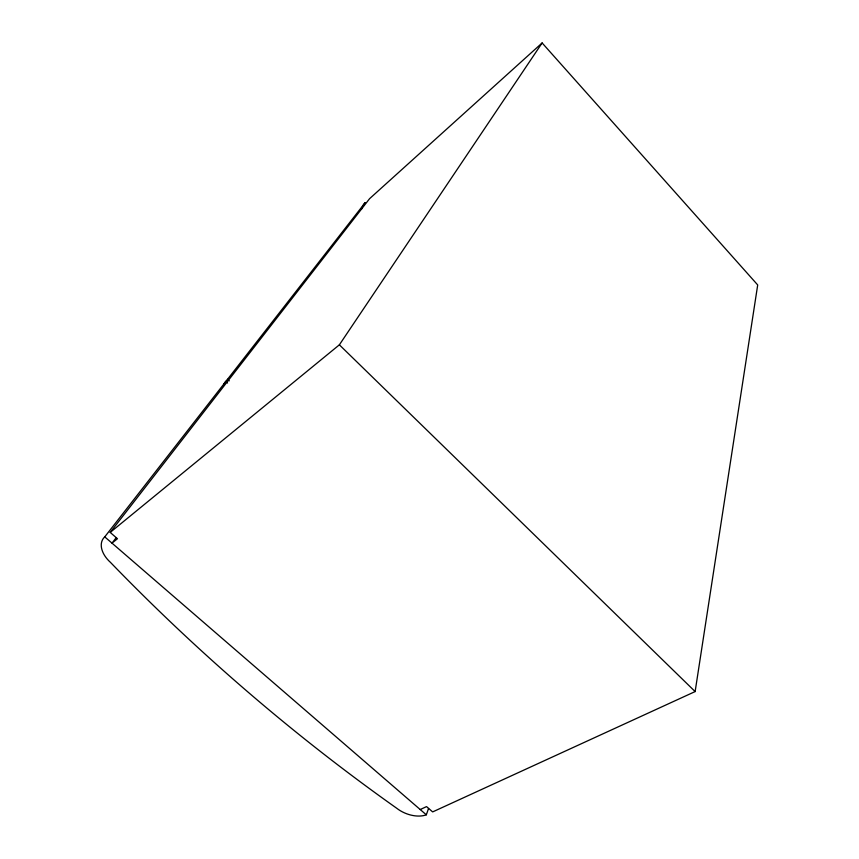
<?xml version="1.0" encoding="UTF-8"?>
<svg xmlns="http://www.w3.org/2000/svg" width="859" height="859" viewBox="0 0 859 859"><rect width="100%" height="100%" fill="white"/><g stroke="black" fill="none" stroke-linecap="round" stroke-linejoin="round"><path stroke-width="1.29" d="M420.223 809.543L426.536 806.601L432.657 811.905L695.135 691.57L757.702 284.952L542.126 42.95L369.563 198.697L110.199 532.419L117.468 538.722L112.003 543.146L116.072 537.831M227.56 383.017L225.874 381.439L104.755 536.875A25.04 16.117 32.8 0 0 110.424 562.334C198.064 652.894 293.928 735.508 396.804 808.308A23.633 14.367 22.1 0 0 426.322 814.815L428.534 808.512M110.199 532.419L339.369 344.824L542.126 42.95M225.219 382.395A21.013 15.483 34.7 0 1 227.538 379.302L365.182 202.649A16.525 13.884 38.8 0 0 361.897 208.716M104.755 536.875L426.322 814.815M227.538 379.302L229.224 380.87M339.369 344.824L695.135 691.57M223.555 384.542A21.067 15.494 34.7 0 1 225.874 381.439"/></g></svg>
